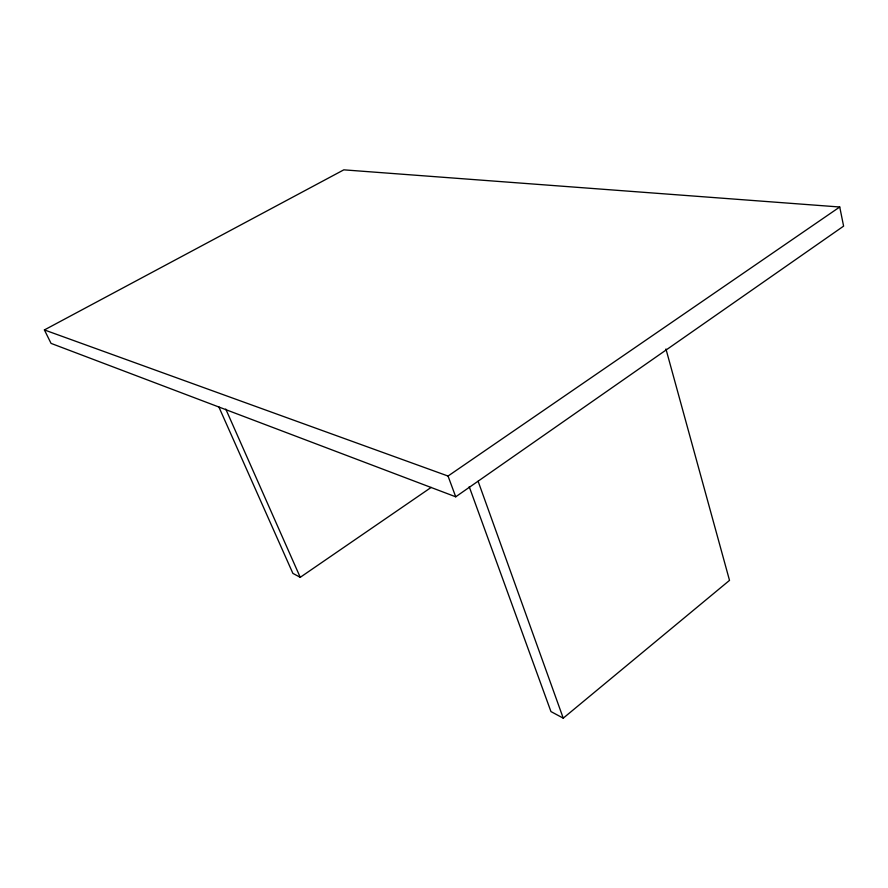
<?xml version="1.0" encoding="UTF-8"?>
<svg xmlns="http://www.w3.org/2000/svg" width="888" height="888" viewBox="0 0 888 888"><rect width="100%" height="100%" fill="white"/><g stroke="black" fill="none" stroke-linecap="round" stroke-linejoin="round"><path stroke-width="1.33" d="M469.208 486.68L550.949 711.577L563.247 718.159L729.514 580.375L665.945 348.995M455.722 496.803L843.6 226.129L839.737 207.004L343.811 169.841L44.4 329.936L51.049 343.379L455.722 496.803L448.04 476.046L44.4 329.936M218.814 406.837L292.885 573.382L300.244 577.322L431.191 487.39M448.04 476.046L839.737 207.004M225.774 409.068L300.244 577.322M478.11 481.241L563.247 718.159"/></g></svg>
